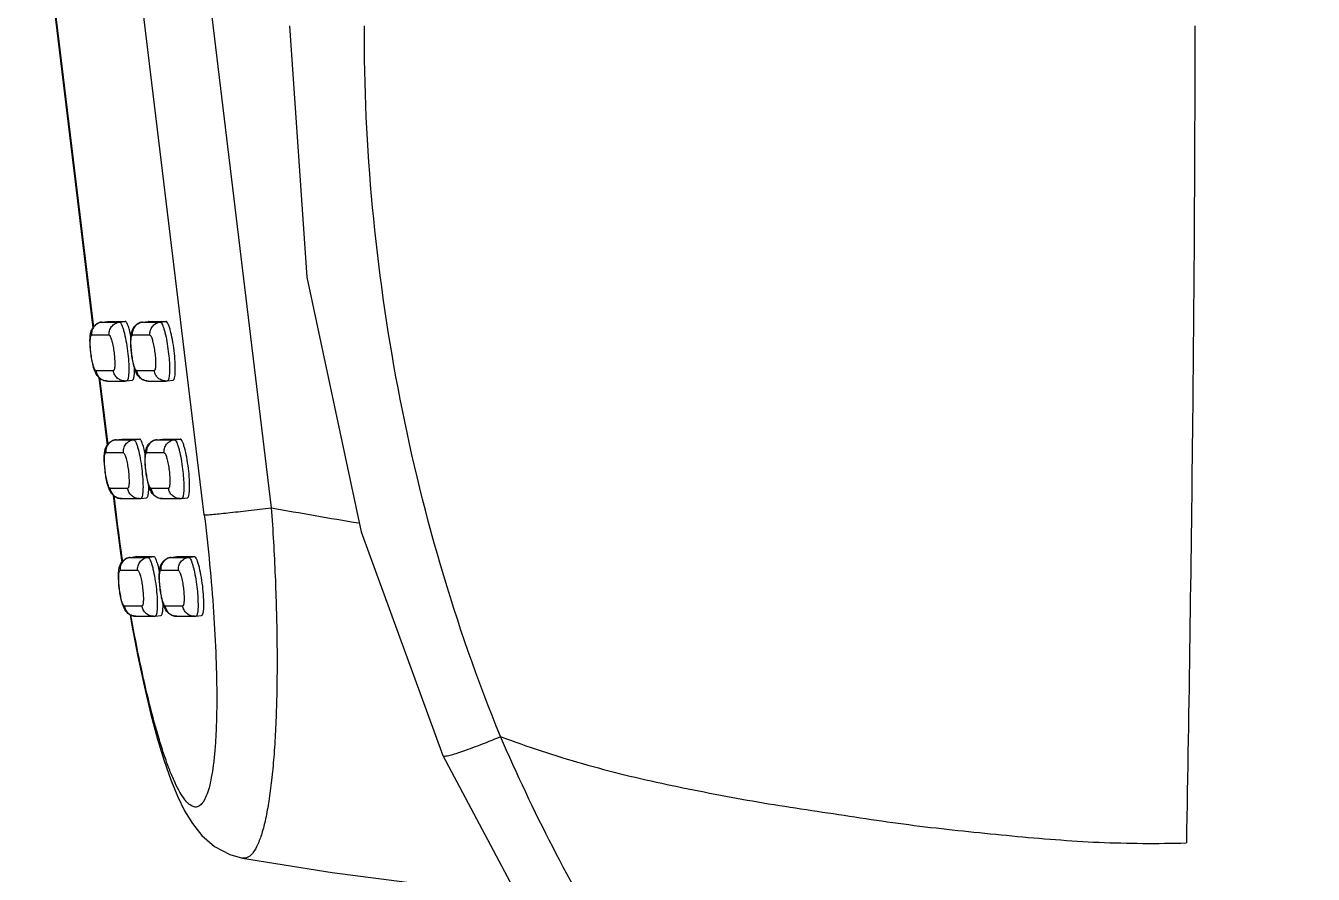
# Model space of a CAD drawing. Extents: x 0 to 1462, y 0 to 1072.
# Drawn here: x 746.57 to 768.31, y 983.93 to 998.25 of the extents above; entities that cross this region are included whole.
import ezdxf

# ---------------------------------------------------------------- set-up
doc = ezdxf.new("R2010")
doc.units = 0
doc.header["$LTSCALE"] = 10
doc.header["$MEASUREMENT"] = 0
doc.layers.get('0').update_dxf_attribs({"linetype": 'CONTINUOUS'})

msp = doc.modelspace()

# ---------------------------------------------------------------- linework, layer by layer
at = {"color": 9, "linetype": 'Continuous'}
for p, q in [((749.197, 1002.6), (750.712, 990.112)), ((746.578, 1002.479), (747.708, 993.161)), ((749.58, 989.991), (748.066, 1002.479)), ((747.848, 993.245), (747.849, 993.245)), ((747.849, 993.245), (748.146, 993.245)), ((747.947, 993.257), (747.946, 993.257)), ((748.146, 993.245), (748.245, 993.257)), ((748.536, 993.245), (748.538, 993.245)), ((748.538, 993.245), (748.835, 993.245)), ((748.636, 993.257), (748.634, 993.257)), ((748.835, 993.245), (748.933, 993.257)), ((747.975, 993.022), (747.677, 993.022)), ((748.663, 993.022), (748.366, 993.022)), ((747.75, 992.427), (748.047, 992.427)), ((747.812, 992.303), (747.949, 991.177)), ((748.438, 992.427), (748.735, 992.427)), ((748.088, 991.26), (748.09, 991.26)), ((748.09, 991.26), (748.387, 991.26)), ((748.188, 991.272), (748.186, 991.272)), ((748.387, 991.26), (748.485, 991.272)), ((748.777, 991.26), (748.779, 991.26)), ((748.779, 991.26), (749.076, 991.26)), ((748.877, 991.272), (748.875, 991.272)), ((749.076, 991.26), (749.174, 991.272)), ((748.215, 991.037), (747.918, 991.037)), ((748.904, 991.037), (748.607, 991.037)), ((747.99, 990.442), (748.287, 990.442)), ((748.053, 990.318), (748.092, 989.991)), ((748.679, 990.442), (748.976, 990.442)), ((748.08, 989.993), (748.092, 989.991)), ((748.329, 989.275), (748.331, 989.275)), ((748.331, 989.275), (748.628, 989.275)), ((748.429, 989.287), (748.427, 989.287)), ((748.628, 989.275), (748.726, 989.287)), ((749.018, 989.275), (749.019, 989.275)), ((749.019, 989.275), (749.316, 989.275)), ((749.117, 989.287), (749.116, 989.287)), ((749.316, 989.275), (749.414, 989.287)), ((748.456, 989.052), (748.159, 989.052)), ((749.144, 989.052), (748.847, 989.052)), ((748.231, 988.457), (748.528, 988.457)), ((748.919, 988.457), (749.217, 988.457)), ((748.348, 988.267), (748.343, 988.298)), ((748.352, 988.245), (748.348, 988.267))]:
    msp.add_line(p, q, dxfattribs=at)
at = {"color": 7, "linetype": 'Continuous'}
for p, q in [((746.565, 1002.48), (747.697, 993.146)), ((747.848, 993.245), (747.946, 993.257)), ((747.947, 993.257), (747.946, 993.257)), ((747.947, 993.257), (748.245, 993.257)), ((748.536, 993.245), (748.634, 993.257)), ((748.636, 993.257), (748.634, 993.257)), ((748.636, 993.257), (748.933, 993.257)), ((747.799, 992.312), (747.938, 991.162)), ((747.946, 992.251), (748.243, 992.251)), ((748.268, 992.253), (748.366, 992.265)), ((748.634, 992.251), (748.931, 992.251)), ((748.957, 992.253), (749.055, 992.265)), ((748.088, 991.26), (748.186, 991.272)), ((748.188, 991.272), (748.186, 991.272)), ((748.188, 991.272), (748.485, 991.272)), ((748.777, 991.26), (748.875, 991.272)), ((748.877, 991.272), (748.875, 991.272)), ((748.877, 991.272), (749.174, 991.272)), ((748.039, 990.326), (748.08, 989.993)), ((748.186, 990.266), (748.483, 990.266)), ((748.509, 990.268), (748.607, 990.28)), ((748.875, 990.266), (749.172, 990.266)), ((749.198, 990.268), (749.296, 990.28)), ((748.329, 989.275), (748.427, 989.287)), ((748.429, 989.287), (748.427, 989.287)), ((748.429, 989.287), (748.726, 989.287)), ((749.018, 989.275), (749.116, 989.287)), ((749.117, 989.287), (749.116, 989.287)), ((749.117, 989.287), (749.414, 989.287)), ((748.427, 988.281), (748.724, 988.281)), ((748.75, 988.283), (748.848, 988.295)), ((749.115, 988.281), (749.413, 988.281)), ((749.438, 988.283), (749.536, 988.295)), ((750.227, 984.199), (750.227, 984.199))]:
    msp.add_line(p, q, dxfattribs=at)
for points in [[(751.02, 998.246), (751.313, 994.001), (752.227, 989.705), (753.61, 985.929)], [(748.08, 989.993), (748.158, 989.39), (748.188, 989.189)], [(748.328, 988.31), (748.354, 988.158), (748.46, 987.6), (748.569, 987.087), (748.68, 986.622), (748.792, 986.207), (748.903, 985.841), (749.015, 985.521), (749.128, 985.243), (749.246, 985), (749.379, 984.782), (749.541, 984.58), (749.751, 984.397), (750.011, 984.258), (750.227, 984.199)], [(753.61, 985.929), (755.502, 982.377), (758.017, 978.928), (761.005, 975.88), (764.403, 973.3), (768.138, 971.246), (772.128, 969.76), (776.288, 968.87), (780.266, 968.588)], [(750.226, 984.199), (751.738, 983.957), (754.783, 983.562), (754.875, 983.554)]]:
    msp.add_lwpolyline(points, dxfattribs=at)
at = {"color": 9, "linetype": 'Continuous'}
for centre, radius, start, end in [((747.946, 992.448), 0.197, 230.3626, 251.1432), ((748.186, 990.463), 0.197, 230.3626, 251.1432), ((763.761, 1060.82), 71.901, 259.54358, 260.74012), ((781.097, 993.993), 33.247, 186.9131, 188.2835)]:
    msp.add_arc(centre, radius, start, end, dxfattribs=at)
at = {"color": 7, "linetype": 'Continuous'}
for centre in [(748.243, 992.459), (748.931, 992.459), (748.483, 990.474), (749.172, 990.474), (748.724, 988.488), (749.413, 988.488)]:
    msp.add_arc(centre, 0.207, 270.0029, 277.0825, dxfattribs=at)
at = {"color": 9, "linetype": 'Continuous'}
for points, knots in [([(754.583, 986.251), (754.195, 987.197), (753.519, 989.134), (752.805, 992.125), (752.376, 995.171), (752.278, 997.222), (752.286, 998.246)], [0, 0, 0, 0, 0.249675, 0.499739, 0.749903, 1, 1, 1, 1]), ([(766.307, 998.246), (766.307, 995.961), (766.284, 992.523), (766.223, 987.926), (766.187, 985.614), (766.164, 984.455)], [0, 0, 0, 0, 0.497049, 0.747858, 1, 1, 1, 1]), ([(747.849, 993.245), (747.824, 993.242), (747.773, 993.225), (747.714, 993.173), (747.678, 993.101), (747.674, 993.048), (747.677, 993.022)], [0, 0, 0, 0, 0.248511, 0.49804, 0.748717, 1, 1, 1, 1]), ([(747.975, 993.022), (747.971, 993.048), (747.975, 993.101), (748.011, 993.173), (748.071, 993.225), (748.121, 993.242), (748.146, 993.245)], [0, 0, 0, 0, 0.251283, 0.50196, 0.751489, 1, 1, 1, 1]), ([(748.146, 993.245), (748.148, 993.245), (748.153, 993.244), (748.158, 993.241), (748.161, 993.238)], [0, 0, 0, 0, 0.210716, 1, 1, 1, 1]), ([(748.161, 993.238), (748.168, 993.231), (748.181, 993.209), (748.198, 993.17), (748.215, 993.116), (748.24, 993.022), (748.267, 992.885), (748.291, 992.713), (748.303, 992.567), (748.306, 992.46), (748.305, 992.392), (748.301, 992.336), (748.295, 992.298), (748.288, 992.275), (748.282, 992.262), (748.274, 992.253), (748.268, 992.253)], [0, 0, 0, 0, 0.028968, 0.07199, 0.128341, 0.196469, 0.359127, 0.539049, 0.712706, 0.790007, 0.857522, 0.913174, 0.955395, 0.97126, 0.983684, 1, 1, 1, 1]), ([(748.538, 993.245), (748.512, 993.242), (748.462, 993.225), (748.402, 993.173), (748.366, 993.101), (748.362, 993.048), (748.366, 993.022)], [0, 0, 0, 0, 0.248511, 0.49804, 0.748717, 1, 1, 1, 1]), ([(748.663, 993.022), (748.66, 993.048), (748.664, 993.101), (748.699, 993.173), (748.759, 993.225), (748.809, 993.242), (748.835, 993.245)], [0, 0, 0, 0, 0.251283, 0.50196, 0.751489, 1, 1, 1, 1]), ([(748.835, 993.245), (748.836, 993.245), (748.842, 993.244), (748.846, 993.241), (748.849, 993.238)], [0, 0, 0, 0, 0.210716, 1, 1, 1, 1]), ([(748.849, 993.238), (748.856, 993.231), (748.868, 993.212), (748.884, 993.175), (748.901, 993.126), (748.925, 993.039), (748.951, 992.913), (748.966, 992.806), (748.973, 992.749)], [0, 0, 0, 0, 0.054112, 0.133404, 0.236812, 0.361862, 0.662189, 1, 1, 1, 1]), ([(747.741, 992.431), (747.737, 992.435), (747.729, 992.448), (747.718, 992.472), (747.708, 992.505), (747.693, 992.562), (747.677, 992.645), (747.663, 992.749), (747.656, 992.837), (747.654, 992.901), (747.655, 992.942), (747.657, 992.975), (747.662, 992.999), (747.667, 993.016), (747.674, 993.022), (747.677, 993.022)], [0, 0, 0, 0, 0.029164, 0.072554, 0.129427, 0.198151, 0.362123, 0.543097, 0.717107, 0.79421, 0.861252, 0.916128, 0.957344, 0.984388, 1, 1, 1, 1]), ([(747.975, 993.022), (747.975, 993.022), (747.979, 993.022), (747.981, 993.02), (747.983, 993.018)], [0, 0, 0, 0, 0.210716, 1, 1, 1, 1]), ([(747.983, 993.018), (747.987, 993.014), (747.995, 993.001), (748.006, 992.977), (748.016, 992.944), (748.031, 992.887), (748.047, 992.804), (748.061, 992.7), (748.068, 992.612), (748.07, 992.548), (748.069, 992.507), (748.067, 992.474), (748.062, 992.45), (748.057, 992.433), (748.05, 992.427), (748.047, 992.427)], [0, 0, 0, 0, 0.029164, 0.072554, 0.129427, 0.198151, 0.362123, 0.543097, 0.717107, 0.79421, 0.861252, 0.916128, 0.957344, 0.984388, 1, 1, 1, 1]), ([(748.429, 992.431), (748.425, 992.435), (748.417, 992.448), (748.407, 992.472), (748.396, 992.505), (748.381, 992.562), (748.365, 992.645), (748.351, 992.749), (748.344, 992.837), (748.342, 992.901), (748.343, 992.942), (748.345, 992.975), (748.35, 992.999), (748.355, 993.016), (748.362, 993.022), (748.366, 993.022)], [0, 0, 0, 0, 0.029164, 0.072554, 0.129427, 0.198151, 0.362123, 0.543097, 0.717107, 0.79421, 0.861252, 0.916128, 0.957344, 0.984388, 1, 1, 1, 1]), ([(748.663, 993.022), (748.664, 993.022), (748.667, 993.022), (748.67, 993.02), (748.672, 993.018)], [0, 0, 0, 0, 0.210716, 1, 1, 1, 1]), ([(748.672, 993.018), (748.676, 993.014), (748.684, 993.001), (748.694, 992.977), (748.704, 992.944), (748.719, 992.887), (748.735, 992.804), (748.75, 992.7), (748.757, 992.612), (748.758, 992.548), (748.758, 992.507), (748.755, 992.474), (748.751, 992.45), (748.746, 992.433), (748.738, 992.427), (748.735, 992.427)], [0, 0, 0, 0, 0.029164, 0.072554, 0.129427, 0.198151, 0.362123, 0.543097, 0.717107, 0.79421, 0.861252, 0.916128, 0.957344, 0.984388, 1, 1, 1, 1]), ([(748.973, 992.749), (748.979, 992.698), (748.989, 992.601), (748.995, 992.467), (748.993, 992.37), (748.985, 992.31), (748.98, 992.287), (748.976, 992.277)], [0, 0, 0, 0, 0.324869, 0.616833, 0.848496, 0.935062, 1, 1, 1, 1]), ([(747.75, 992.427), (747.749, 992.427), (747.745, 992.427), (747.743, 992.429), (747.741, 992.431)], [0, 0, 0, 0, 0.210716, 1, 1, 1, 1]), ([(747.75, 992.427), (747.753, 992.402), (747.768, 992.352), (747.801, 992.312), (747.82, 992.296)], [0, 0, 0, 0, 0.500936, 1, 1, 1, 1]), ([(748.243, 992.251), (748.219, 992.251), (748.171, 992.26), (748.109, 992.298), (748.064, 992.356), (748.05, 992.403), (748.047, 992.427)], [0, 0, 0, 0, 0.248943, 0.498201, 0.748699, 1, 1, 1, 1]), ([(748.438, 992.427), (748.437, 992.427), (748.434, 992.427), (748.431, 992.429), (748.429, 992.431)], [0, 0, 0, 0, 0.210716, 1, 1, 1, 1]), ([(748.438, 992.427), (748.441, 992.403), (748.455, 992.356), (748.5, 992.298), (748.562, 992.26), (748.61, 992.251), (748.634, 992.251)], [0, 0, 0, 0, 0.251301, 0.501799, 0.751057, 1, 1, 1, 1]), ([(748.931, 992.251), (748.907, 992.251), (748.859, 992.26), (748.797, 992.298), (748.752, 992.356), (748.738, 992.403), (748.735, 992.427)], [0, 0, 0, 0, 0.248943, 0.498201, 0.748699, 1, 1, 1, 1]), ([(748.976, 992.277), (748.975, 992.273), (748.971, 992.264), (748.964, 992.254), (748.957, 992.253)], [0, 0, 0, 0, 0.342469, 1, 1, 1, 1]), ([(748.09, 991.26), (748.064, 991.257), (748.014, 991.24), (747.954, 991.188), (747.918, 991.116), (747.914, 991.063), (747.918, 991.037)], [0, 0, 0, 0, 0.248511, 0.49804, 0.748717, 1, 1, 1, 1]), ([(748.215, 991.037), (748.212, 991.063), (748.216, 991.116), (748.251, 991.188), (748.311, 991.24), (748.361, 991.257), (748.387, 991.26)], [0, 0, 0, 0, 0.251283, 0.50196, 0.751489, 1, 1, 1, 1]), ([(748.387, 991.26), (748.388, 991.26), (748.394, 991.259), (748.398, 991.256), (748.401, 991.252)], [0, 0, 0, 0, 0.210716, 1, 1, 1, 1]), ([(748.401, 991.252), (748.408, 991.246), (748.421, 991.224), (748.438, 991.185), (748.456, 991.131), (748.481, 991.037), (748.507, 990.9), (748.531, 990.727), (748.543, 990.582), (748.546, 990.475), (748.545, 990.407), (748.541, 990.351), (748.535, 990.313), (748.528, 990.29), (748.522, 990.277), (748.514, 990.268), (748.509, 990.268)], [0, 0, 0, 0, 0.028968, 0.07199, 0.128341, 0.196469, 0.359127, 0.539049, 0.712706, 0.790007, 0.857522, 0.913174, 0.955395, 0.97126, 0.983684, 1, 1, 1, 1]), ([(748.779, 991.26), (748.753, 991.257), (748.703, 991.24), (748.643, 991.188), (748.607, 991.116), (748.604, 991.063), (748.607, 991.037)], [0, 0, 0, 0, 0.248511, 0.49804, 0.748717, 1, 1, 1, 1]), ([(748.904, 991.037), (748.901, 991.063), (748.905, 991.116), (748.94, 991.188), (749, 991.24), (749.05, 991.257), (749.076, 991.26)], [0, 0, 0, 0, 0.251283, 0.50196, 0.751489, 1, 1, 1, 1]), ([(749.076, 991.26), (749.077, 991.26), (749.083, 991.259), (749.087, 991.256), (749.091, 991.252)], [0, 0, 0, 0, 0.210716, 1, 1, 1, 1]), ([(749.091, 991.252), (749.097, 991.246), (749.109, 991.227), (749.125, 991.19), (749.142, 991.14), (749.166, 991.054), (749.192, 990.927), (749.207, 990.821), (749.214, 990.764)], [0, 0, 0, 0, 0.054112, 0.133404, 0.236812, 0.361862, 0.662189, 1, 1, 1, 1]), ([(747.981, 990.446), (747.977, 990.45), (747.969, 990.463), (747.959, 990.487), (747.948, 990.52), (747.933, 990.577), (747.917, 990.659), (747.903, 990.764), (747.896, 990.851), (747.894, 990.916), (747.895, 990.957), (747.897, 990.99), (747.902, 991.014), (747.907, 991.03), (747.914, 991.037), (747.918, 991.037)], [0, 0, 0, 0, 0.029164, 0.072554, 0.129427, 0.198151, 0.362123, 0.543097, 0.717107, 0.79421, 0.861252, 0.916128, 0.957344, 0.984388, 1, 1, 1, 1]), ([(748.215, 991.037), (748.216, 991.037), (748.219, 991.037), (748.222, 991.034), (748.224, 991.033)], [0, 0, 0, 0, 0.210716, 1, 1, 1, 1]), ([(748.224, 991.033), (748.228, 991.028), (748.236, 991.016), (748.246, 990.991), (748.256, 990.959), (748.271, 990.902), (748.287, 990.819), (748.302, 990.715), (748.309, 990.627), (748.31, 990.563), (748.31, 990.522), (748.307, 990.489), (748.303, 990.465), (748.298, 990.448), (748.29, 990.442), (748.287, 990.442)], [0, 0, 0, 0, 0.029164, 0.072554, 0.129427, 0.198151, 0.362123, 0.543097, 0.717107, 0.79421, 0.861252, 0.916128, 0.957344, 0.984388, 1, 1, 1, 1]), ([(748.67, 990.446), (748.666, 990.45), (748.658, 990.463), (748.648, 990.487), (748.637, 990.52), (748.622, 990.577), (748.606, 990.659), (748.592, 990.764), (748.585, 990.851), (748.583, 990.916), (748.584, 990.957), (748.586, 990.99), (748.591, 991.014), (748.596, 991.03), (748.604, 991.037), (748.607, 991.037)], [0, 0, 0, 0, 0.029164, 0.072554, 0.129427, 0.198151, 0.362123, 0.543097, 0.717107, 0.79421, 0.861252, 0.916128, 0.957344, 0.984388, 1, 1, 1, 1]), ([(748.904, 991.037), (748.905, 991.037), (748.908, 991.037), (748.911, 991.034), (748.913, 991.033)], [0, 0, 0, 0, 0.210716, 1, 1, 1, 1]), ([(748.913, 991.033), (748.917, 991.028), (748.925, 991.016), (748.935, 990.991), (748.946, 990.959), (748.961, 990.902), (748.977, 990.819), (748.991, 990.715), (748.998, 990.627), (749, 990.563), (748.999, 990.522), (748.996, 990.489), (748.992, 990.465), (748.987, 990.448), (748.979, 990.442), (748.976, 990.442)], [0, 0, 0, 0, 0.029164, 0.072554, 0.129427, 0.198151, 0.362123, 0.543097, 0.717107, 0.79421, 0.861252, 0.916128, 0.957344, 0.984388, 1, 1, 1, 1]), ([(749.214, 990.764), (749.221, 990.713), (749.23, 990.616), (749.236, 990.482), (749.234, 990.385), (749.227, 990.325), (749.221, 990.301), (749.218, 990.292)], [0, 0, 0, 0, 0.324869, 0.616833, 0.848496, 0.935062, 1, 1, 1, 1]), ([(747.99, 990.442), (747.989, 990.442), (747.986, 990.442), (747.983, 990.444), (747.981, 990.446)], [0, 0, 0, 0, 0.210716, 1, 1, 1, 1]), ([(747.99, 990.442), (747.993, 990.417), (748.008, 990.367), (748.041, 990.327), (748.061, 990.311)], [0, 0, 0, 0, 0.500936, 1, 1, 1, 1]), ([(748.483, 990.266), (748.459, 990.266), (748.411, 990.275), (748.349, 990.313), (748.304, 990.371), (748.29, 990.418), (748.287, 990.442)], [0, 0, 0, 0, 0.248943, 0.498201, 0.748699, 1, 1, 1, 1]), ([(748.679, 990.442), (748.678, 990.442), (748.675, 990.442), (748.672, 990.444), (748.67, 990.446)], [0, 0, 0, 0, 0.210716, 1, 1, 1, 1]), ([(748.679, 990.442), (748.682, 990.418), (748.696, 990.371), (748.741, 990.313), (748.803, 990.275), (748.851, 990.266), (748.875, 990.266)], [0, 0, 0, 0, 0.251301, 0.501799, 0.751057, 1, 1, 1, 1]), ([(749.172, 990.266), (749.149, 990.266), (749.101, 990.275), (749.038, 990.313), (748.994, 990.371), (748.979, 990.418), (748.976, 990.442)], [0, 0, 0, 0, 0.248943, 0.498201, 0.748699, 1, 1, 1, 1]), ([(749.218, 990.292), (749.216, 990.288), (749.212, 990.279), (749.205, 990.268), (749.198, 990.268)], [0, 0, 0, 0, 0.342469, 1, 1, 1, 1]), ([(749.58, 989.991), (749.596, 989.991), (749.641, 989.994), (749.725, 990.001), (749.84, 990.012), (750.044, 990.034), (750.338, 990.067), (750.583, 990.097), (750.712, 990.113)], [0, 0, 0, 0, 0.043209, 0.117847, 0.221062, 0.348976, 0.6586, 1, 1, 1, 1]), ([(750.712, 990.113), (750.739, 989.727), (750.782, 988.971), (750.813, 987.87), (750.808, 986.998), (750.784, 986.353), (750.757, 985.919), (750.72, 985.526), (750.675, 985.178), (750.621, 984.878), (750.56, 984.63), (750.491, 984.437), (750.424, 984.311), (750.363, 984.244), (750.32, 984.212), (750.273, 984.196), (750.242, 984.197), (750.227, 984.199)], [0, 0, 0, 0, 0.190334, 0.373468, 0.542751, 0.620181, 0.691783, 0.75684, 0.814708, 0.864846, 0.906855, 0.940542, 0.966109, 0.976176, 0.984798, 0.992496, 1, 1, 1, 1]), ([(749.58, 989.991), (749.614, 989.714), (749.673, 989.167), (749.74, 988.364), (749.781, 987.604), (749.793, 987.008), (749.788, 986.571), (749.777, 986.277), (749.76, 986.011), (749.735, 985.774), (749.703, 985.568), (749.666, 985.396), (749.621, 985.258), (749.577, 985.167), (749.537, 985.114), (749.507, 985.086), (749.476, 985.068), (749.431, 985.057), (749.382, 985.07), (749.337, 985.098), (749.285, 985.144), (749.219, 985.227), (749.142, 985.355), (749.063, 985.519), (748.982, 985.716), (748.9, 985.945), (748.785, 986.307), (748.646, 986.823), (748.491, 987.506), (748.397, 987.991), (748.352, 988.245)], [0, 0, 0, 0, 0.098826, 0.194821, 0.285409, 0.368092, 0.405691, 0.440407, 0.471977, 0.500161, 0.52475, 0.545586, 0.562601, 0.575905, 0.5813, 0.585985, 0.590138, 0.594018, 0.602171, 0.607071, 0.612726, 0.626618, 0.644242, 0.665701, 0.690912, 0.7197, 0.751844, 0.825198, 0.908755, 1, 1, 1, 1]), ([(748.331, 989.275), (748.305, 989.272), (748.255, 989.255), (748.195, 989.203), (748.159, 989.131), (748.156, 989.078), (748.159, 989.052)], [0, 0, 0, 0, 0.248511, 0.49804, 0.748717, 1, 1, 1, 1]), ([(748.456, 989.052), (748.453, 989.078), (748.457, 989.131), (748.492, 989.203), (748.552, 989.255), (748.602, 989.272), (748.628, 989.275)], [0, 0, 0, 0, 0.251283, 0.50196, 0.751489, 1, 1, 1, 1]), ([(748.628, 989.275), (748.629, 989.275), (748.635, 989.274), (748.639, 989.27), (748.643, 989.267)], [0, 0, 0, 0, 0.210716, 1, 1, 1, 1]), ([(748.643, 989.267), (748.649, 989.26), (748.662, 989.239), (748.679, 989.2), (748.697, 989.146), (748.722, 989.052), (748.748, 988.915), (748.772, 988.742), (748.784, 988.597), (748.787, 988.489), (748.786, 988.422), (748.782, 988.366), (748.776, 988.328), (748.769, 988.305), (748.763, 988.291), (748.755, 988.283), (748.75, 988.283)], [0, 0, 0, 0, 0.028968, 0.07199, 0.128341, 0.196469, 0.359127, 0.539049, 0.712706, 0.790007, 0.857522, 0.913174, 0.955395, 0.97126, 0.983684, 1, 1, 1, 1]), ([(749.019, 989.275), (748.994, 989.272), (748.943, 989.255), (748.883, 989.203), (748.848, 989.131), (748.844, 989.078), (748.847, 989.052)], [0, 0, 0, 0, 0.248511, 0.49804, 0.748717, 1, 1, 1, 1]), ([(749.144, 989.052), (749.141, 989.078), (749.145, 989.131), (749.181, 989.203), (749.24, 989.255), (749.291, 989.272), (749.316, 989.275)], [0, 0, 0, 0, 0.251283, 0.50196, 0.751489, 1, 1, 1, 1]), ([(749.316, 989.275), (749.317, 989.275), (749.323, 989.274), (749.328, 989.27), (749.331, 989.267)], [0, 0, 0, 0, 0.210716, 1, 1, 1, 1]), ([(749.331, 989.267), (749.337, 989.261), (749.35, 989.241), (749.366, 989.205), (749.382, 989.155), (749.406, 989.069), (749.432, 988.942), (749.448, 988.835), (749.455, 988.779)], [0, 0, 0, 0, 0.054112, 0.133404, 0.236812, 0.361862, 0.662189, 1, 1, 1, 1]), ([(748.222, 988.461), (748.218, 988.465), (748.21, 988.478), (748.2, 988.502), (748.189, 988.535), (748.174, 988.592), (748.158, 988.674), (748.144, 988.779), (748.137, 988.866), (748.135, 988.931), (748.136, 988.971), (748.138, 989.004), (748.143, 989.029), (748.148, 989.045), (748.156, 989.052), (748.159, 989.052)], [0, 0, 0, 0, 0.029164, 0.072554, 0.129427, 0.198151, 0.362123, 0.543097, 0.717107, 0.79421, 0.861252, 0.916128, 0.957344, 0.984388, 1, 1, 1, 1]), ([(748.456, 989.052), (748.457, 989.052), (748.46, 989.052), (748.463, 989.049), (748.465, 989.048)], [0, 0, 0, 0, 0.210716, 1, 1, 1, 1]), ([(748.465, 989.048), (748.469, 989.043), (748.477, 989.031), (748.487, 989.006), (748.498, 988.974), (748.513, 988.917), (748.529, 988.834), (748.543, 988.73), (748.55, 988.642), (748.552, 988.578), (748.551, 988.537), (748.548, 988.504), (748.544, 988.479), (748.539, 988.463), (748.531, 988.457), (748.528, 988.457)], [0, 0, 0, 0, 0.029164, 0.072554, 0.129427, 0.198151, 0.362123, 0.543097, 0.717107, 0.79421, 0.861252, 0.916128, 0.957344, 0.984388, 1, 1, 1, 1]), ([(748.911, 988.461), (748.906, 988.465), (748.899, 988.478), (748.888, 988.502), (748.878, 988.535), (748.863, 988.592), (748.847, 988.674), (748.832, 988.779), (748.825, 988.866), (748.824, 988.931), (748.824, 988.971), (748.827, 989.004), (748.831, 989.029), (748.836, 989.045), (748.844, 989.052), (748.847, 989.052)], [0, 0, 0, 0, 0.029164, 0.072554, 0.129427, 0.198151, 0.362123, 0.543097, 0.717107, 0.79421, 0.861252, 0.916128, 0.957344, 0.984388, 1, 1, 1, 1]), ([(749.144, 989.052), (749.145, 989.052), (749.148, 989.052), (749.151, 989.049), (749.153, 989.048)], [0, 0, 0, 0, 0.210716, 1, 1, 1, 1]), ([(749.153, 989.048), (749.157, 989.043), (749.165, 989.031), (749.175, 989.006), (749.186, 988.974), (749.201, 988.917), (749.217, 988.834), (749.231, 988.73), (749.238, 988.642), (749.24, 988.578), (749.239, 988.537), (749.237, 988.504), (749.232, 988.479), (749.227, 988.463), (749.22, 988.457), (749.217, 988.457)], [0, 0, 0, 0, 0.029164, 0.072554, 0.129427, 0.198151, 0.362123, 0.543097, 0.717107, 0.79421, 0.861252, 0.916128, 0.957344, 0.984388, 1, 1, 1, 1]), ([(749.455, 988.779), (749.461, 988.728), (749.47, 988.631), (749.476, 988.497), (749.474, 988.4), (749.467, 988.34), (749.461, 988.316), (749.458, 988.307)], [0, 0, 0, 0, 0.324869, 0.616833, 0.848496, 0.935062, 1, 1, 1, 1]), ([(748.231, 988.457), (748.23, 988.457), (748.227, 988.457), (748.224, 988.459), (748.222, 988.461)], [0, 0, 0, 0, 0.210716, 1, 1, 1, 1]), ([(748.231, 988.457), (748.234, 988.433), (748.248, 988.386), (748.293, 988.328), (748.355, 988.29), (748.403, 988.281), (748.427, 988.281)], [0, 0, 0, 0, 0.251301, 0.501799, 0.751057, 1, 1, 1, 1]), ([(748.724, 988.281), (748.701, 988.281), (748.653, 988.29), (748.59, 988.328), (748.546, 988.386), (748.531, 988.433), (748.528, 988.457)], [0, 0, 0, 0, 0.248943, 0.498201, 0.748699, 1, 1, 1, 1]), ([(748.919, 988.457), (748.919, 988.457), (748.915, 988.457), (748.912, 988.459), (748.911, 988.461)], [0, 0, 0, 0, 0.210716, 1, 1, 1, 1]), ([(748.919, 988.457), (748.922, 988.433), (748.937, 988.386), (748.981, 988.328), (749.044, 988.29), (749.092, 988.281), (749.115, 988.281)], [0, 0, 0, 0, 0.251301, 0.501799, 0.751057, 1, 1, 1, 1]), ([(749.413, 988.281), (749.389, 988.281), (749.341, 988.29), (749.279, 988.328), (749.234, 988.386), (749.219, 988.433), (749.217, 988.457)], [0, 0, 0, 0, 0.248943, 0.498201, 0.748699, 1, 1, 1, 1]), ([(749.458, 988.307), (749.457, 988.303), (749.453, 988.294), (749.445, 988.283), (749.438, 988.283)], [0, 0, 0, 0, 0.342469, 1, 1, 1, 1]), ([(753.61, 985.929), (753.613, 985.922), (753.648, 985.92), (753.698, 985.929), (753.788, 985.952), (753.902, 985.988), (754.043, 986.038), (754.274, 986.124), (754.456, 986.198), (754.583, 986.251)], [0, 0, 0, 0, 0.02406, 0.078703, 0.165723, 0.283569, 0.429601, 0.600509, 1, 1, 1, 1]), ([(754.583, 986.251), (754.81, 986.165), (755.27, 986.005), (755.969, 985.79), (756.677, 985.602), (757.394, 985.442), (758.114, 985.296), (759.079, 985.115), (760.051, 984.975), (761.022, 984.824), (761.753, 984.727), (762.486, 984.647), (763.464, 984.55), (764.689, 984.448), (765.673, 984.444), (766.165, 984.455)], [0, 0, 0, 0, 0.061921, 0.124058, 0.186336, 0.248724, 0.311207, 0.373737, 0.498893, 0.56152, 0.624151, 0.686793, 0.749441, 0.874746, 1, 1, 1, 1]), ([(780.402, 969.033), (777.683, 969.086), (774.263, 969.632), (770.409, 970.98), (767.9, 972.054), (765.517, 973.404), (763.295, 974.991), (761.194, 976.741), (759.283, 978.712), (757.599, 980.873), (756.453, 982.583), (755.441, 984.377), (754.856, 985.621), (754.583, 986.251)], [0, 0, 0, 0, 0.248954, 0.311363, 0.373789, 0.498615, 0.561118, 0.623656, 0.748805, 0.811508, 0.874273, 0.937103, 1, 1, 1, 1])]:
    msp.add_open_spline(points, degree=3, knots=knots, dxfattribs=at)
at = {"color": 7, "linetype": 'Continuous'}
for points, knots in [([(747.664, 993.072), (747.669, 993.091), (747.683, 993.131), (747.721, 993.186), (747.778, 993.228), (747.824, 993.242), (747.848, 993.245)], [0, 0, 0, 0, 0.220976, 0.470674, 0.733366, 1, 1, 1, 1]), ([(748.342, 993.009), (748.335, 993.044), (748.321, 993.105), (748.299, 993.175), (748.281, 993.218), (748.269, 993.239), (748.258, 993.253), (748.248, 993.257), (748.245, 993.257)], [0, 0, 0, 0, 0.387376, 0.69132, 0.8063, 0.894919, 0.957778, 1, 1, 1, 1]), ([(748.352, 993.072), (748.357, 993.091), (748.371, 993.131), (748.409, 993.186), (748.466, 993.228), (748.512, 993.242), (748.536, 993.245)], [0, 0, 0, 0, 0.220976, 0.470674, 0.733366, 1, 1, 1, 1]), ([(749.071, 992.761), (749.064, 992.825), (749.046, 992.942), (749.016, 993.08), (748.989, 993.169), (748.97, 993.215), (748.954, 993.245), (748.939, 993.257), (748.933, 993.257)], [0, 0, 0, 0, 0.366632, 0.681555, 0.804991, 0.899767, 0.96378, 1, 1, 1, 1]), ([(747.65, 992.941), (747.65, 992.949), (747.651, 992.977), (747.653, 993.005), (747.655, 993.026)], [0, 0, 0, 0, 0.263194, 1, 1, 1, 1]), ([(747.703, 992.508), (747.685, 992.579), (747.661, 992.723), (747.65, 992.869), (747.65, 992.941)], [0, 0, 0, 0, 0.502282, 1, 1, 1, 1]), ([(747.655, 993.026), (747.657, 993.037), (747.659, 993.053), (747.663, 993.068), (747.664, 993.072)], [0, 0, 0, 0, 0.744882, 1, 1, 1, 1]), ([(748.391, 992.508), (748.373, 992.579), (748.349, 992.723), (748.338, 992.869), (748.339, 992.941)], [0, 0, 0, 0, 0.502282, 1, 1, 1, 1]), ([(748.339, 992.941), (748.339, 992.949), (748.339, 992.977), (748.341, 993.005), (748.344, 993.026)], [0, 0, 0, 0, 0.263194, 1, 1, 1, 1]), ([(748.344, 993.026), (748.345, 993.037), (748.348, 993.053), (748.351, 993.068), (748.352, 993.072)], [0, 0, 0, 0, 0.744882, 1, 1, 1, 1]), ([(749.055, 992.265), (749.061, 992.266), (749.069, 992.275), (749.075, 992.29), (749.082, 992.315), (749.088, 992.357), (749.093, 992.446), (749.089, 992.583), (749.079, 992.699), (749.071, 992.761)], [0, 0, 0, 0, 0.03493, 0.062093, 0.096955, 0.189907, 0.312219, 0.627804, 1, 1, 1, 1]), ([(747.727, 992.43), (747.724, 992.436), (747.716, 992.462), (747.708, 992.488), (747.703, 992.508)], [0, 0, 0, 0, 0.238169, 1, 1, 1, 1]), ([(748.415, 992.43), (748.413, 992.436), (748.404, 992.462), (748.396, 992.488), (748.391, 992.508)], [0, 0, 0, 0, 0.238169, 1, 1, 1, 1]), ([(747.755, 992.368), (747.752, 992.373), (747.741, 992.393), (747.732, 992.414), (747.727, 992.43)], [0, 0, 0, 0, 0.257302, 1, 1, 1, 1]), ([(747.946, 992.251), (747.925, 992.251), (747.883, 992.257), (747.828, 992.284), (747.784, 992.323), (747.763, 992.353), (747.755, 992.368)], [0, 0, 0, 0, 0.266049, 0.527683, 0.776013, 1, 1, 1, 1]), ([(748.366, 992.265), (748.374, 992.266), (748.383, 992.279), (748.39, 992.299), (748.397, 992.334), (748.403, 992.391), (748.404, 992.44), (748.403, 992.468)], [0, 0, 0, 0, 0.104126, 0.190927, 0.30391, 0.606176, 1, 1, 1, 1]), ([(748.634, 992.251), (748.606, 992.251), (748.55, 992.263), (748.465, 992.321), (748.43, 992.388), (748.415, 992.43)], [0, 0, 0, 0, 0.280258, 0.550887, 1, 1, 1, 1]), ([(747.904, 991.087), (747.909, 991.106), (747.923, 991.146), (747.961, 991.201), (748.018, 991.243), (748.064, 991.257), (748.088, 991.26)], [0, 0, 0, 0, 0.220976, 0.470674, 0.733366, 1, 1, 1, 1]), ([(748.583, 991.021), (748.576, 991.056), (748.561, 991.118), (748.539, 991.189), (748.521, 991.232), (748.509, 991.253), (748.498, 991.267), (748.489, 991.272), (748.485, 991.272)], [0, 0, 0, 0, 0.387262, 0.691393, 0.806464, 0.895127, 0.957938, 1, 1, 1, 1]), ([(748.593, 991.087), (748.598, 991.106), (748.612, 991.146), (748.65, 991.201), (748.707, 991.243), (748.754, 991.257), (748.777, 991.26)], [0, 0, 0, 0, 0.220976, 0.470674, 0.733366, 1, 1, 1, 1]), ([(749.312, 990.776), (749.305, 990.84), (749.287, 990.957), (749.257, 991.095), (749.23, 991.184), (749.211, 991.23), (749.196, 991.259), (749.18, 991.272), (749.174, 991.272)], [0, 0, 0, 0, 0.366632, 0.681555, 0.804991, 0.899767, 0.96378, 1, 1, 1, 1]), ([(747.891, 990.956), (747.891, 990.964), (747.891, 990.992), (747.893, 991.02), (747.896, 991.041)], [0, 0, 0, 0, 0.263194, 1, 1, 1, 1]), ([(747.896, 991.041), (747.897, 991.052), (747.9, 991.068), (747.903, 991.083), (747.904, 991.087)], [0, 0, 0, 0, 0.744882, 1, 1, 1, 1]), ([(748.58, 990.956), (748.58, 990.964), (748.58, 990.992), (748.582, 991.02), (748.585, 991.041)], [0, 0, 0, 0, 0.263194, 1, 1, 1, 1]), ([(748.585, 991.041), (748.586, 991.052), (748.589, 991.068), (748.592, 991.083), (748.593, 991.087)], [0, 0, 0, 0, 0.744882, 1, 1, 1, 1]), ([(747.943, 990.523), (747.925, 990.594), (747.901, 990.738), (747.89, 990.884), (747.891, 990.956)], [0, 0, 0, 0, 0.502282, 1, 1, 1, 1]), ([(748.633, 990.523), (748.614, 990.594), (748.591, 990.738), (748.579, 990.884), (748.58, 990.956)], [0, 0, 0, 0, 0.502282, 1, 1, 1, 1]), ([(749.296, 990.28), (749.302, 990.281), (749.31, 990.29), (749.316, 990.304), (749.323, 990.33), (749.329, 990.372), (749.335, 990.461), (749.331, 990.598), (749.32, 990.714), (749.312, 990.776)], [0, 0, 0, 0, 0.03493, 0.062093, 0.096955, 0.189907, 0.312219, 0.627804, 1, 1, 1, 1]), ([(747.967, 990.445), (747.965, 990.451), (747.956, 990.476), (747.948, 990.503), (747.943, 990.523)], [0, 0, 0, 0, 0.238169, 1, 1, 1, 1]), ([(747.995, 990.383), (747.992, 990.388), (747.981, 990.408), (747.973, 990.429), (747.967, 990.445)], [0, 0, 0, 0, 0.257302, 1, 1, 1, 1]), ([(748.186, 990.266), (748.165, 990.266), (748.124, 990.272), (748.068, 990.299), (748.025, 990.337), (748.004, 990.368), (747.995, 990.383)], [0, 0, 0, 0, 0.266049, 0.527683, 0.776013, 1, 1, 1, 1]), ([(748.607, 990.28), (748.614, 990.281), (748.623, 990.294), (748.63, 990.314), (748.638, 990.35), (748.643, 990.408), (748.644, 990.458), (748.644, 990.486)], [0, 0, 0, 0, 0.103811, 0.190624, 0.303683, 0.606159, 1, 1, 1, 1]), ([(748.656, 990.445), (748.654, 990.451), (748.645, 990.476), (748.638, 990.503), (748.633, 990.523)], [0, 0, 0, 0, 0.238169, 1, 1, 1, 1]), ([(748.875, 990.266), (748.847, 990.266), (748.791, 990.278), (748.706, 990.336), (748.671, 990.402), (748.656, 990.445)], [0, 0, 0, 0, 0.280258, 0.550887, 1, 1, 1, 1]), ([(748.145, 989.102), (748.15, 989.121), (748.164, 989.161), (748.202, 989.215), (748.259, 989.258), (748.306, 989.272), (748.329, 989.275)], [0, 0, 0, 0, 0.220976, 0.470674, 0.733366, 1, 1, 1, 1]), ([(748.824, 989.039), (748.817, 989.074), (748.802, 989.135), (748.78, 989.205), (748.762, 989.247), (748.75, 989.269), (748.739, 989.282), (748.73, 989.287), (748.726, 989.287)], [0, 0, 0, 0, 0.387376, 0.69132, 0.8063, 0.894919, 0.957778, 1, 1, 1, 1]), ([(748.834, 989.102), (748.839, 989.121), (748.853, 989.161), (748.891, 989.215), (748.948, 989.258), (748.994, 989.272), (749.018, 989.275)], [0, 0, 0, 0, 0.220976, 0.470674, 0.733366, 1, 1, 1, 1]), ([(749.553, 988.791), (749.545, 988.854), (749.527, 988.972), (749.497, 989.11), (749.47, 989.199), (749.452, 989.245), (749.436, 989.274), (749.421, 989.287), (749.414, 989.287)], [0, 0, 0, 0, 0.366632, 0.681555, 0.804991, 0.899767, 0.96378, 1, 1, 1, 1]), ([(748.132, 988.971), (748.132, 988.979), (748.132, 989.007), (748.134, 989.035), (748.137, 989.056)], [0, 0, 0, 0, 0.263194, 1, 1, 1, 1]), ([(748.137, 989.056), (748.138, 989.067), (748.141, 989.083), (748.144, 989.098), (748.145, 989.102)], [0, 0, 0, 0, 0.744882, 1, 1, 1, 1]), ([(748.82, 988.971), (748.82, 988.979), (748.821, 989.007), (748.823, 989.035), (748.825, 989.056)], [0, 0, 0, 0, 0.263194, 1, 1, 1, 1]), ([(748.825, 989.056), (748.827, 989.067), (748.829, 989.083), (748.833, 989.098), (748.834, 989.102)], [0, 0, 0, 0, 0.744882, 1, 1, 1, 1]), ([(748.185, 988.537), (748.166, 988.608), (748.143, 988.753), (748.131, 988.899), (748.132, 988.971)], [0, 0, 0, 0, 0.502282, 1, 1, 1, 1]), ([(748.873, 988.537), (748.855, 988.608), (748.831, 988.753), (748.819, 988.899), (748.82, 988.971)], [0, 0, 0, 0, 0.502282, 1, 1, 1, 1]), ([(749.536, 988.295), (749.542, 988.295), (749.55, 988.305), (749.556, 988.319), (749.564, 988.345), (749.57, 988.387), (749.575, 988.476), (749.571, 988.613), (749.56, 988.729), (749.553, 988.791)], [0, 0, 0, 0, 0.03493, 0.062093, 0.096955, 0.189907, 0.312219, 0.627804, 1, 1, 1, 1]), ([(748.208, 988.46), (748.206, 988.466), (748.197, 988.491), (748.19, 988.517), (748.185, 988.537)], [0, 0, 0, 0, 0.238169, 1, 1, 1, 1]), ([(748.427, 988.281), (748.399, 988.281), (748.343, 988.293), (748.258, 988.351), (748.223, 988.417), (748.208, 988.46)], [0, 0, 0, 0, 0.280258, 0.550887, 1, 1, 1, 1]), ([(748.848, 988.295), (748.855, 988.296), (748.865, 988.309), (748.871, 988.329), (748.879, 988.364), (748.884, 988.421), (748.885, 988.47), (748.885, 988.498)], [0, 0, 0, 0, 0.104126, 0.190927, 0.30391, 0.606176, 1, 1, 1, 1]), ([(748.896, 988.46), (748.894, 988.466), (748.885, 988.491), (748.878, 988.517), (748.873, 988.537)], [0, 0, 0, 0, 0.238169, 1, 1, 1, 1]), ([(749.115, 988.281), (749.087, 988.281), (749.031, 988.293), (748.947, 988.351), (748.912, 988.417), (748.896, 988.46)], [0, 0, 0, 0, 0.280258, 0.550887, 1, 1, 1, 1])]:
    msp.add_open_spline(points, degree=3, knots=knots, dxfattribs=at)
at = {"color": 9, "linetype": 'Continuous'}
for points in [[(747.883, 992.262), (747.903, 992.255), (747.924, 992.251), (747.946, 992.251)], [(748.123, 990.276), (748.143, 990.27), (748.165, 990.266), (748.186, 990.266)]]:
    msp.add_open_spline(points, degree=3, dxfattribs=at)

doc.saveas('drawing.dxf')
